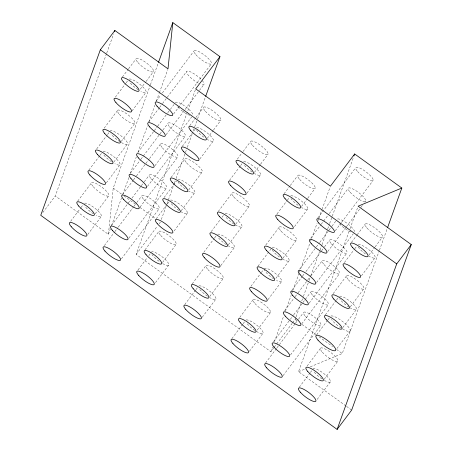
<?xml version="1.0" encoding="UTF-8"?>
<svg xmlns="http://www.w3.org/2000/svg" width="452" height="452" viewBox="0 0 452 452"><rect width="100%" height="100%" fill="white"/><g stroke="black" fill="none" stroke-linecap="round" stroke-linejoin="round"><path stroke-width="0.34" stroke-dasharray="2.26 1.69" d="M106.536 53.647L55.291 195.987L108.412 234.362L113.215 188.111L150.16 85.496M106.774 52.986L113.689 33.787M150.397 84.835L158.262 62.986M108.412 234.362L110.322 229.068M111.514 225.757L121.526 197.948M122.718 194.637L128.91 177.427M130.345 173.455L136.301 156.9M137.973 152.267L147.505 125.786M148.934 121.814L154.895 105.265M156.324 101.293L159.183 93.349M159.42 92.683L167.765 69.512M273.765 347.803L270.838 351.69L136.12 254.374L195.71 88.863M161.319 219.525L166.087 206.281M167.042 203.632L174.189 183.772M174.432 183.111L175.862 179.139M176.099 178.478L186.348 150.007M187.303 147.358L192.066 134.12M193.258 130.809L194.45 127.498M194.688 126.837L197.309 119.554M197.552 118.893L205.417 97.044M270.838 351.69L272.505 347.057M274.415 341.757L283.709 315.937M285.376 311.304L291.099 295.416M292.054 292.766L292.766 290.783M293.003 290.116L299.201 272.906M299.439 272.245L309.688 243.775M310.643 241.125L311.36 239.142M311.597 238.481L317.078 223.254M318.033 220.604L318.745 218.615M318.988 217.954L321.847 210.01M322.084 209.349L330.186 186.84M292.574 322.818L295.083 319.485L295.8 317.496M296.037 316.835L300.806 303.597M301.761 300.947L303.19 296.975M303.428 296.314L308.908 281.087M309.145 280.421L310.575 276.449M310.818 275.788L319.875 250.634M320.112 249.967L321.779 245.334M322.016 244.673L327.502 229.446M327.74 228.785L329.406 224.147M329.644 223.486L332.028 216.87M332.265 216.203L353.481 157.285M345.955 405.952L298.546 371.702L349.074 231.351M350.029 228.701L357.656 207.513M310.281 366.826L342.237 353.543L379.183 250.928M379.42 250.267L387.048 229.079M122.362 77.043L128.182 69.314M128.594 68.76L136.075 58.822M115.328 97.18L125.718 83.377M126.136 82.823L127.797 80.62M104.158 128.215L117.458 110.548M42.821 212.553L55.291 195.987M140.29 89.14L145.691 81.965M146.109 81.411L153.59 71.472M96.705 148.9L107.096 135.097M107.514 134.549L109.175 132.34M132.012 110.932L146.143 92.163M88.841 170.144L99.649 155.787M100.067 155.239L101.728 153.03M121.255 141.414L134.967 123.198M77.671 201.174L91.389 182.958M156.053 101.355L160.692 95.197M162.375 92.954L194.004 50.946M113.802 162.104L127.52 143.889M70.636 221.316L80.614 208.061M81.027 207.513L83.106 204.75M148.606 122.046L159.144 108.039M159.567 107.48L162.098 104.124M162.517 103.559L186.552 71.636M106.356 182.794L120.074 164.573M137.854 152.516L153.878 131.233M154.296 130.673L157.251 126.752M157.669 126.193L167.37 113.311M167.794 112.751L169.901 109.949M170.319 109.39L174.116 104.35M95.186 213.83L108.898 195.609M173.568 114.006L211.513 63.596M130.402 173.206L140.527 159.765M140.945 159.206L159.499 134.56M159.923 134.001L162.449 130.639M162.873 130.08L167.935 123.356M87.733 234.515L101.451 216.299M166.116 134.696L199.004 91.01M199.428 90.445L204.067 84.287M122.532 194.456L133.074 180.455M133.498 179.89L136.029 176.534M136.447 175.975L149.098 159.172M149.522 158.612L160.483 144.047M154.946 165.726L191.631 117M111.361 225.492L127.809 203.643M128.227 203.084L130.334 200.287M132.024 198.044L140.877 186.28M141.301 185.721L143.832 182.359M144.25 181.8L149.313 175.082M189.721 125.701L195.541 117.972M195.953 117.418L203.434 107.48M147.493 186.416L185.444 136.007M104.333 245.617L114.452 232.175M114.876 231.616L117.825 227.695M118.249 227.136L133.43 206.971M133.849 206.411L136.38 203.05M136.803 202.49L141.86 195.772M182.269 146.386L195.157 129.272M140.047 207.106L177.998 156.697M171.099 177.421L184.817 159.206M128.876 238.142L166.822 187.733M207.231 138.352L213.05 130.622M213.468 130.069L220.949 120.13M164.065 197.558L176.534 180.998M121.424 258.827L159.375 208.423M199.784 159.042L213.502 140.821M156.2 218.802L167.008 204.445M167.426 203.892L169.088 201.682M136.12 254.374L157.443 226.056M159.115 223.836L160.37 222.169L159.228 221.35M188.614 190.072L202.326 171.856M145.03 249.832L158.742 231.616M181.162 210.762L194.88 192.541M137.996 269.968L147.137 257.826M148.804 255.617L150.465 253.408M174.133 230.899L187.433 213.231M237.289 159.206L242.69 152.03M243.103 151.476L250.589 141.538M162.539 262.482L176.257 244.266M229.424 180.45L240.227 166.093M240.645 165.539L242.306 163.336M155.511 282.619L168.811 264.957M218.248 211.479L231.966 193.264M254.386 172.41L260.205 164.681M260.618 164.127L268.098 154.188M211.214 231.616L220.361 219.474M222.022 217.265L223.683 215.056M246.933 193.1L260.651 174.879M203.767 252.306L214.158 238.503M214.576 237.955L216.237 235.746M235.763 224.13L249.481 205.914M192.179 283.89L205.897 265.674M228.316 244.82L242.029 226.605M184.732 304.58L195.535 290.229M195.953 289.675L197.614 287.466M220.864 265.51L234.582 247.289M284.02 193.818L289.839 186.088M290.257 185.535L297.738 175.602M209.694 296.546L223.407 278.325M276.991 213.954L286.963 200.705M287.382 200.151L289.461 197.394M202.242 317.231L215.96 299.015M265.816 244.99L279.116 227.322M301.535 206.468L307.354 198.739M307.767 198.191L315.253 188.252M257.951 266.228L270.838 249.114M294.501 226.605L307.801 208.937M250.916 286.365L260.894 273.115M261.312 272.567L263.386 269.804M282.912 258.194L296.631 239.972M239.746 317.4L253.047 299.732M317.711 218.13L355.662 167.726M275.878 278.33L289.184 260.663M231.882 338.638L242.69 324.287M243.103 323.734L244.769 321.525M310.688 238.26L320.807 224.819M321.231 224.26L328.819 214.175M329.242 213.615L348.215 188.411M268.019 299.569L281.732 281.353M299.512 269.29L315.959 247.447M316.383 246.888L319.332 242.967M319.756 242.408L328.61 230.65M329.028 230.085L331.559 226.729M331.983 226.164L335.779 221.124M257.261 330.05L270.562 312.383M335.226 230.78L341.13 222.938M341.554 222.378L373.177 180.376M291.642 290.54L302.185 276.539M302.608 275.98L304.292 273.737M305.981 271.499L321.157 251.335M321.581 250.775L324.112 247.413M324.536 246.854L329.593 240.136M249.397 351.294L263.109 333.073M327.779 251.47L345.91 227.384M346.334 226.825L360.668 207.784M361.091 207.225L362.357 205.541M364.883 202.185L365.73 201.061M284.619 310.671L294.738 297.23M295.156 296.67L297.687 293.308M298.111 292.749L307.388 280.426M307.806 279.867L310.338 276.505M310.761 275.946L322.146 260.821M316.603 282.506L353.289 233.774M273.443 341.706L289.89 319.863M290.308 319.298L293.263 315.383M293.681 314.818L302.541 303.06M302.959 302.501L310.97 291.856M351.379 242.475L356.786 235.3M357.199 234.746L365.097 224.254M274.183 347.249L276.274 344.469M276.692 343.916L292.156 323.372M309.157 303.19L347.108 252.787M265.573 362.956L276.539 348.39M276.957 347.831L295.088 323.745M295.512 323.186L298.043 319.83M298.461 319.265L303.524 312.547M344.345 262.612L354.323 249.363M354.741 248.809L356.814 246.052M301.71 323.881L339.661 273.471M333.175 293.647L346.475 275.98M290.534 354.916L328.485 304.507M368.894 255.126L374.714 247.397M375.126 246.843L382.612 236.904M325.31 314.886L336.118 300.535M336.531 299.981L338.198 297.772M283.088 375.606L321.039 325.197M316.705 334.74L327.514 320.383M327.926 319.835L329.593 317.626M361.447 275.816L375.16 257.595M350.272 306.846L363.99 288.63M307.106 366.058L320.406 348.39M342.825 327.536L356.538 309.321M299.241 387.296L310.049 372.945M310.462 372.391L311.711 370.736M336.949 348.509L350.249 330.841M324.203 379.262L337.921 361.041M317.168 399.398L330.468 381.731M298.546 371.702L305.066 368.99M113.215 188.111L121.735 194.27M124.012 195.908L135.939 204.524M139.917 207.4L155.256 218.48M295.083 319.485L297.924 321.536M301.902 324.406L316.106 334.666M318.942 336.717L332.576 346.565M336.554 349.441L342.237 353.543M346.526 406.365L351.667 410.077M350.848 231.966A10.831 2.74 37 0 1 339.294 223.621M337.593 218.966A10.831 2.74 37 0 1 347.899 223.932A10.831 2.74 37 0 1 354.554 232.096M202.185 80.535A10.831 2.74 37 0 1 200.818 84.338M198.315 83.174A10.831 2.74 37 0 1 187.58 74.326A10.831 2.74 37 0 1 189.953 71.642A10.831 2.74 37 0 1 201.411 79.676M189.642 115.367A10.831 2.74 37 0 1 179.393 108.61M178.919 108.164A10.831 2.74 37 0 1 177.636 106.847M175.382 102.672A10.831 2.74 37 0 1 185.105 106.305A10.831 2.74 37 0 1 192.897 115.322M129.176 79.032A10.831 2.74 37 0 1 143.482 87.552A10.831 2.74 37 0 1 140.922 91.332M138.148 89.711A10.831 2.74 37 0 1 129.317 81.705M196.535 127.69A10.831 2.74 37 0 1 211.248 136.645A10.831 2.74 37 0 1 207.202 139.402M203.773 137.182A10.831 2.74 37 0 1 196.677 130.362M243.684 161.748A10.831 2.74 37 0 1 258.397 170.703A10.831 2.74 37 0 1 254.352 173.461M252.08 172.048A10.831 2.74 37 0 1 243.826 164.421M290.839 195.806A10.831 2.74 37 0 1 305.546 204.762A10.831 2.74 37 0 1 301.501 207.519M298.077 205.304A10.831 2.74 37 0 1 290.981 198.479M225.068 213.468A10.831 2.74 37 0 1 238.492 221.113A10.831 2.74 37 0 1 238.78 226.65A10.831 2.74 37 0 1 225.203 216.146M110.005 131.238A10.831 2.74 37 0 1 118.582 134.069A10.831 2.74 37 0 1 127.475 142.973A10.831 2.74 37 0 1 121.221 142.465M120.096 141.798A10.831 2.74 37 0 1 111.034 133.922M339.576 296.184A10.831 2.74 37 0 1 354.283 305.14A10.831 2.74 37 0 1 350.238 307.897M349.113 307.23A10.831 2.74 37 0 1 339.718 298.862M272.217 247.532A10.831 2.74 37 0 1 286.924 256.487A10.831 2.74 37 0 1 282.879 259.245M279.455 257.024A10.831 2.74 37 0 1 272.358 250.205M177.913 179.41A10.831 2.74 37 0 1 192.625 188.365A10.831 2.74 37 0 1 188.58 191.123M185.156 188.908A10.831 2.74 37 0 1 177.563 181.19M103.107 151.443A10.831 2.74 37 0 1 117.413 159.968A10.831 2.74 37 0 1 114.853 163.743M111.497 161.743A10.831 2.74 37 0 1 103.248 154.115M170.466 200.1A10.831 2.74 37 0 1 185.552 209.479A10.831 2.74 37 0 1 180.003 211.14M178.856 210.4A10.831 2.74 37 0 1 170.607 202.773M217.615 234.159A10.831 2.74 37 0 1 231.04 241.797A10.831 2.74 37 0 1 231.334 247.34A10.831 2.74 37 0 1 217.757 236.831M331.045 315.976A12.266 3.102 37 0 1 346.062 324.457A12.266 3.102 37 0 1 346.904 331.017A12.266 3.102 37 0 1 331.48 319.417M312.959 369.081A10.831 2.74 37 0 1 321.53 371.911A10.831 2.74 37 0 1 330.423 380.816A10.831 2.74 37 0 1 324.169 380.307M321.897 378.895A10.831 2.74 37 0 1 313.648 371.273M264.222 268.703A10.831 2.74 37 0 1 278.195 275.861A10.831 2.74 37 0 1 276.517 280.517M273.737 278.901A10.831 2.74 37 0 1 265.245 271.386M264.912 270.895A10.831 2.74 37 0 1 264.267 269.612M84.484 203.168A10.831 2.74 37 0 1 98.796 211.689A10.831 2.74 37 0 1 96.236 215.463M93.457 213.847A10.831 2.74 37 0 1 84.626 205.841M246.148 319.943A10.831 2.74 37 0 1 259.363 327.384A10.831 2.74 37 0 1 260.25 333.26A10.831 2.74 37 0 1 246.628 323.107M198.999 285.884A10.831 2.74 37 0 1 213.706 294.834A10.831 2.74 37 0 1 209.66 297.591M207.389 296.179A10.831 2.74 37 0 1 199.134 288.557M151.296 252.301A10.831 2.74 37 0 1 159.872 255.137A10.831 2.74 37 0 1 168.76 264.041A10.831 2.74 37 0 1 162.511 263.533M159.087 261.318A10.831 2.74 37 0 1 151.985 254.493M358.199 244.464A10.831 2.74 37 0 1 372.906 253.419A10.831 2.74 37 0 1 368.86 256.177M365.436 253.962A10.831 2.74 37 0 1 358.34 247.137M357.543 171.477A10.831 2.74 37 0 0 372.629 180.856A10.831 2.74 37 0 0 363.086 169.811A10.831 2.74 37 0 0 357.543 171.477M350.097 192.168A10.831 2.74 37 0 0 365.176 201.541A10.831 2.74 37 0 0 355.639 190.501A10.831 2.74 37 0 0 350.097 192.168M331.474 243.888A10.831 2.74 37 0 0 346.56 253.267A10.831 2.74 37 0 0 337.017 242.227A10.831 2.74 37 0 0 331.474 243.888M324.027 264.578A10.831 2.74 37 0 0 339.107 273.957A10.831 2.74 37 0 0 329.57 262.911A10.831 2.74 37 0 0 324.027 264.578M312.852 295.614A10.831 2.74 37 0 0 327.937 304.987A10.831 2.74 37 0 0 318.4 293.947A10.831 2.74 37 0 0 312.852 295.614M305.405 316.298A10.831 2.74 37 0 0 320.491 325.677A10.831 2.74 37 0 0 310.948 314.637A10.831 2.74 37 0 0 305.405 316.298M195.88 54.703A10.831 2.74 37 0 0 210.965 64.077A10.831 2.74 37 0 0 201.428 53.037A10.831 2.74 37 0 0 195.88 54.703M169.811 127.114A10.831 2.74 37 0 0 184.896 136.493A10.831 2.74 37 0 0 175.359 125.447A10.831 2.74 37 0 0 169.811 127.114M162.364 147.804A10.831 2.74 37 0 0 177.45 157.177A10.831 2.74 37 0 0 167.907 146.137A10.831 2.74 37 0 0 162.364 147.804M151.194 178.834A10.831 2.74 37 0 0 166.274 188.213A10.831 2.74 37 0 0 156.737 177.173A10.831 2.74 37 0 0 151.194 178.834M143.742 199.524A10.831 2.74 37 0 0 158.827 208.903A10.831 2.74 37 0 0 149.29 197.863A10.831 2.74 37 0 0 143.742 199.524M299.619 179.354A10.831 2.74 37 0 0 314.705 188.733A10.831 2.74 37 0 0 305.162 177.692A10.831 2.74 37 0 0 299.619 179.354M252.465 145.295A10.831 2.74 37 0 0 267.55 154.669A10.831 2.74 37 0 0 258.013 143.629A10.831 2.74 37 0 0 252.465 145.295M205.315 111.237A10.831 2.74 37 0 0 220.401 120.611A10.831 2.74 37 0 0 210.864 109.57A10.831 2.74 37 0 0 205.315 111.237M137.956 62.579A10.831 2.74 37 0 0 153.042 71.953A10.831 2.74 37 0 0 143.504 60.913A10.831 2.74 37 0 0 137.956 62.579M348.356 279.731A10.831 2.74 37 0 0 363.442 289.11A10.831 2.74 37 0 0 353.899 278.07A10.831 2.74 37 0 0 348.356 279.731M280.997 231.079A10.831 2.74 37 0 0 296.083 240.453A10.831 2.74 37 0 0 286.54 229.413A10.831 2.74 37 0 0 280.997 231.079M233.848 197.015A10.831 2.74 37 0 0 248.928 206.394A10.831 2.74 37 0 0 239.39 195.354A10.831 2.74 37 0 0 233.848 197.015M119.334 114.299A10.831 2.74 37 0 0 134.419 123.678A10.831 2.74 37 0 0 124.882 112.638A10.831 2.74 37 0 0 119.334 114.299M322.287 352.142A10.831 2.74 37 0 0 337.373 361.521A10.831 2.74 37 0 0 327.83 350.481A10.831 2.74 37 0 0 322.287 352.142M254.928 303.49A10.831 2.74 37 0 0 270.013 312.863A10.831 2.74 37 0 0 260.471 301.823A10.831 2.74 37 0 0 254.928 303.49M93.265 186.71A10.831 2.74 37 0 0 108.35 196.089A10.831 2.74 37 0 0 98.813 185.049A10.831 2.74 37 0 0 93.265 186.71M160.624 235.368A10.831 2.74 37 0 0 175.709 244.747A10.831 2.74 37 0 0 166.172 233.707A10.831 2.74 37 0 0 160.624 235.368M207.779 269.426A10.831 2.74 37 0 0 222.859 278.805A10.831 2.74 37 0 0 213.321 267.765A10.831 2.74 37 0 0 207.779 269.426M186.693 162.957A10.831 2.74 37 0 0 201.778 172.336A10.831 2.74 37 0 0 192.241 161.291A10.831 2.74 37 0 0 186.693 162.957M366.979 228.011A10.831 2.74 37 0 0 382.059 237.39A10.831 2.74 37 0 0 372.521 226.345A10.831 2.74 37 0 0 366.979 228.011"/><path stroke-width="0.68" d="M172.805 22.6L168.003 68.851L114.876 30.476L100.333 49.799L40.742 215.31L337.124 429.4L351.667 410.077L411.258 244.566L358.131 206.191L401.822 188.032L354.673 153.974L330.429 186.179L195.71 88.863L219.954 56.658L172.805 22.6L158.505 62.325M114.401 31.798L114.876 30.476M205.654 96.383L219.954 56.658M353.956 155.957L354.673 153.974M387.522 227.757L401.822 188.032M337.124 429.4L396.709 263.889L411.258 244.566M100.333 49.799L396.709 263.889M285.229 316.106A10.831 2.74 37 0 0 300.314 325.485A10.831 2.74 37 0 0 290.777 314.439A10.831 2.74 37 0 0 285.229 316.106M123.571 199.332A10.831 2.74 37 0 0 138.657 208.705A10.831 2.74 37 0 0 129.114 197.665A10.831 2.74 37 0 0 123.571 199.332M112.395 230.362A10.831 2.74 37 0 0 127.481 239.741A10.831 2.74 37 0 0 117.944 228.701A10.831 2.74 37 0 0 112.395 230.362M274.059 347.142A10.831 2.74 37 0 0 289.144 356.515A10.831 2.74 37 0 0 279.607 345.475A10.831 2.74 37 0 0 274.059 347.142M266.612 367.826A10.831 2.74 37 0 0 281.692 377.205A10.831 2.74 37 0 0 272.155 366.165A10.831 2.74 37 0 0 266.612 367.826M104.949 251.052A10.831 2.74 37 0 0 120.034 260.431A10.831 2.74 37 0 0 110.497 249.391A10.831 2.74 37 0 0 104.949 251.052M157.087 106.231A10.831 2.74 37 0 0 172.172 115.605A10.831 2.74 37 0 0 162.635 104.565A10.831 2.74 37 0 0 157.087 106.231M318.75 223.005A10.831 2.74 37 0 0 333.836 232.384A10.831 2.74 37 0 0 324.293 221.339A10.831 2.74 37 0 0 318.75 223.005M311.304 243.696A10.831 2.74 37 0 0 326.384 253.069A10.831 2.74 37 0 0 316.846 242.029A10.831 2.74 37 0 0 311.304 243.696M300.128 274.726A10.831 2.74 37 0 0 315.213 284.105A10.831 2.74 37 0 0 305.676 273.064A10.831 2.74 37 0 0 300.128 274.726M149.64 126.916A10.831 2.74 37 0 0 164.726 136.295A10.831 2.74 37 0 0 155.189 125.255A10.831 2.74 37 0 0 149.64 126.916M138.47 157.951A10.831 2.74 37 0 0 153.55 167.33A10.831 2.74 37 0 0 144.013 156.29A10.831 2.74 37 0 0 138.47 157.951M131.018 178.642A10.831 2.74 37 0 0 146.103 188.021A10.831 2.74 37 0 0 136.566 176.975A10.831 2.74 37 0 0 131.018 178.642M292.681 295.416A10.831 2.74 37 0 0 307.767 304.795A10.831 2.74 37 0 0 298.224 293.755A10.831 2.74 37 0 0 292.681 295.416M300.292 392.155A10.831 2.74 37 0 0 315.372 401.534A10.831 2.74 37 0 0 305.834 390.494A10.831 2.74 37 0 0 300.292 392.155M232.933 343.497A10.831 2.74 37 0 0 248.018 352.876A10.831 2.74 37 0 0 238.475 341.836A10.831 2.74 37 0 0 232.933 343.497M185.778 309.439A10.831 2.74 37 0 0 200.863 318.818A10.831 2.74 37 0 0 191.326 307.778A10.831 2.74 37 0 0 185.778 309.439M138.628 275.381A10.831 2.74 37 0 0 153.714 284.76A10.831 2.74 37 0 0 144.177 273.714A10.831 2.74 37 0 0 138.628 275.381M71.269 226.723A10.831 2.74 37 0 0 86.355 236.102A10.831 2.74 37 0 0 76.817 225.062A10.831 2.74 37 0 0 71.269 226.723M78.716 206.033A10.831 2.74 37 0 0 93.801 215.412A10.831 2.74 37 0 0 84.264 204.372A10.831 2.74 37 0 0 78.716 206.033M146.075 254.691A10.831 2.74 37 0 0 161.161 264.07A10.831 2.74 37 0 0 151.623 253.03A10.831 2.74 37 0 0 146.075 254.691M193.23 288.749A10.831 2.74 37 0 0 208.315 298.128A10.831 2.74 37 0 0 198.773 287.088A10.831 2.74 37 0 0 193.23 288.749M240.379 322.813A10.831 2.74 37 0 0 255.465 332.186A10.831 2.74 37 0 0 245.928 321.146A10.831 2.74 37 0 0 240.379 322.813M307.739 371.465A10.831 2.74 37 0 0 322.824 380.844A10.831 2.74 37 0 0 313.281 369.804A10.831 2.74 37 0 0 307.739 371.465M318.005 340.096A12.266 3.102 37 0 0 335.079 350.707A12.266 3.102 37 0 0 324.282 338.209A12.266 3.102 37 0 0 318.005 340.096M251.555 291.777A10.831 2.74 37 0 0 266.635 301.156A10.831 2.74 37 0 0 257.098 290.111A10.831 2.74 37 0 0 251.555 291.777M204.4 257.719A10.831 2.74 37 0 0 219.486 267.092A10.831 2.74 37 0 0 209.948 256.052A10.831 2.74 37 0 0 204.4 257.719M157.251 223.661A10.831 2.74 37 0 0 172.336 233.034A10.831 2.74 37 0 0 162.793 221.994A10.831 2.74 37 0 0 157.251 223.661M89.891 175.003A10.831 2.74 37 0 0 104.977 184.376A10.831 2.74 37 0 0 95.434 173.336A10.831 2.74 37 0 0 89.891 175.003M97.338 154.313A10.831 2.74 37 0 0 112.424 163.692A10.831 2.74 37 0 0 102.886 152.646A10.831 2.74 37 0 0 97.338 154.313M164.697 202.971A10.831 2.74 37 0 0 179.783 212.344A10.831 2.74 37 0 0 170.246 201.304A10.831 2.74 37 0 0 164.697 202.971M211.852 237.029A10.831 2.74 37 0 0 226.932 246.408A10.831 2.74 37 0 0 217.395 235.362A10.831 2.74 37 0 0 211.852 237.029M259.002 271.087A10.831 2.74 37 0 0 274.087 280.466A10.831 2.74 37 0 0 264.544 269.426A10.831 2.74 37 0 0 259.002 271.087M326.361 319.745A10.831 2.74 37 0 0 341.446 329.124A10.831 2.74 37 0 0 331.904 318.084A10.831 2.74 37 0 0 326.361 319.745M333.808 299.054A10.831 2.74 37 0 0 348.893 308.433A10.831 2.74 37 0 0 339.356 297.393A10.831 2.74 37 0 0 333.808 299.054M266.448 250.402A10.831 2.74 37 0 0 281.534 259.776A10.831 2.74 37 0 0 271.997 248.736A10.831 2.74 37 0 0 266.448 250.402M219.299 216.338A10.831 2.74 37 0 0 234.385 225.717A10.831 2.74 37 0 0 224.842 214.677A10.831 2.74 37 0 0 219.299 216.338M172.15 182.28A10.831 2.74 37 0 0 187.23 191.659A10.831 2.74 37 0 0 177.692 180.614A10.831 2.74 37 0 0 172.15 182.28M104.791 133.622A10.831 2.74 37 0 0 119.87 143.001A10.831 2.74 37 0 0 110.333 131.961A10.831 2.74 37 0 0 104.791 133.622M115.961 102.593A10.831 2.74 37 0 0 131.046 111.966A10.831 2.74 37 0 0 121.509 100.926A10.831 2.74 37 0 0 115.961 102.593M183.32 151.245A10.831 2.74 37 0 0 198.405 160.624A10.831 2.74 37 0 0 188.863 149.584A10.831 2.74 37 0 0 183.32 151.245M230.469 185.309A10.831 2.74 37 0 0 245.555 194.682A10.831 2.74 37 0 0 236.017 183.642A10.831 2.74 37 0 0 230.469 185.309M277.624 219.367A10.831 2.74 37 0 0 292.704 228.74A10.831 2.74 37 0 0 283.167 217.7A10.831 2.74 37 0 0 277.624 219.367M344.983 268.025A10.831 2.74 37 0 0 360.063 277.398A10.831 2.74 37 0 0 350.526 266.358A10.831 2.74 37 0 0 344.983 268.025M352.43 247.334A10.831 2.74 37 0 0 367.516 256.708A10.831 2.74 37 0 0 357.973 245.668A10.831 2.74 37 0 0 352.43 247.334M285.071 198.677A10.831 2.74 37 0 0 300.156 208.056A10.831 2.74 37 0 0 290.613 197.015A10.831 2.74 37 0 0 285.071 198.677M237.921 164.618A10.831 2.74 37 0 0 253.001 173.992A10.831 2.74 37 0 0 243.464 162.952A10.831 2.74 37 0 0 237.921 164.618M190.767 130.56A10.831 2.74 37 0 0 205.852 139.934A10.831 2.74 37 0 0 196.315 128.893A10.831 2.74 37 0 0 190.767 130.56M123.407 81.902A10.831 2.74 37 0 0 138.493 91.276A10.831 2.74 37 0 0 128.956 80.236A10.831 2.74 37 0 0 123.407 81.902"/></g></svg>
